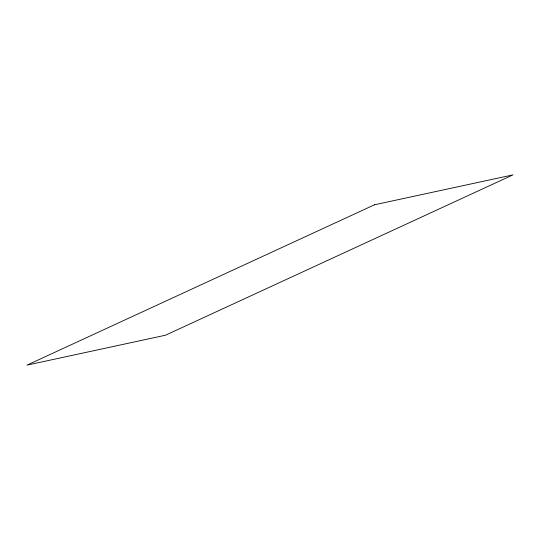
<?xml version="1.0" encoding="UTF-8"?>
<svg xmlns="http://www.w3.org/2000/svg" width="540" height="540" viewBox="0 0 540 540"><rect width="100%" height="100%" fill="white"/><g stroke="black" fill="none" stroke-linecap="round" stroke-linejoin="round"><path stroke-width="0.81" d="M374.51 204.782L27 365.128L165.49 335.219L513 174.872L374.51 204.782"/></g></svg>
